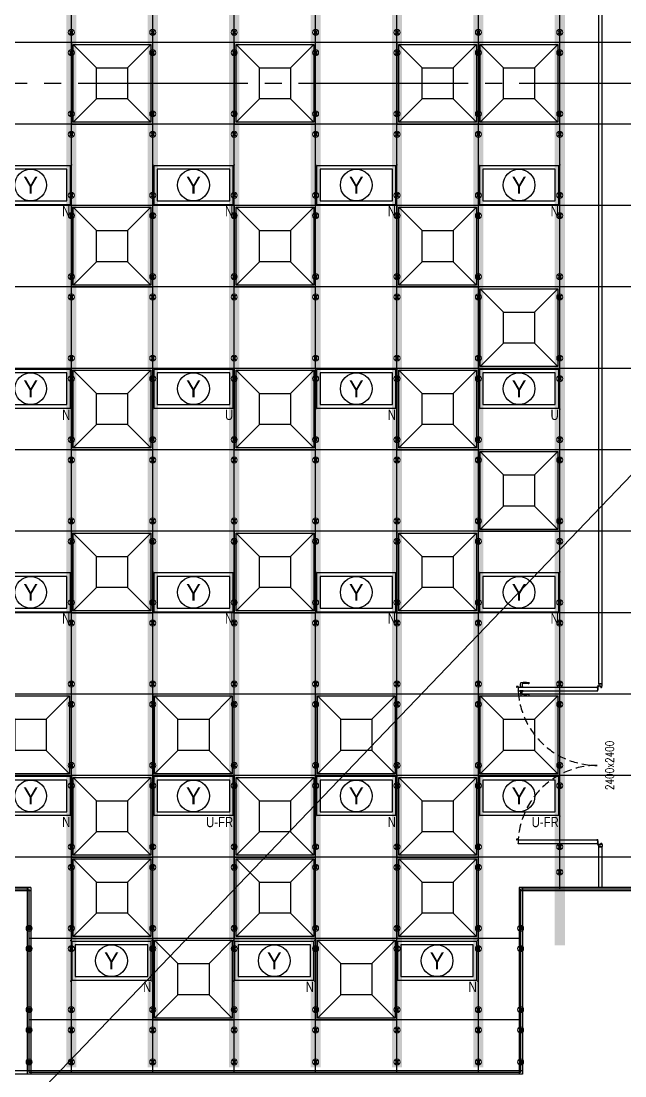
# Model space of a CAD drawing. Header units: millimetres. Extents: x -17313 to 27370, y -1010 to 13584.
# Drawn here: x 14146 to 15036, y 37 to 1592 of the extents above; entities that cross this region are included whole.
import ezdxf
from ezdxf.enums import TextEntityAlignment as Align

# ---------------------------------------------------------------- set-up
doc = ezdxf.new("R2010")
doc.units = ezdxf.units.MM
doc.header["$LTSCALE"] = 100
doc.linetypes.add('188K-SM-03-F10-ARCH-PA-Y2257103$0$DASHED', pattern=[19.05, 12.7, -6.35])
doc.linetypes.add('X-S-FAB-L10$0$COL-CEN-LIN', pattern=[3.25, 2.5, -0.25, 0.25, -0.25])
for name, color, linetype in [('0-XREF', 7, 'Continuous'), ('188K-SM-03-F10-ARCH-CEIL-Y2257103$0$K-CEIL-4.2', 8, 'Continuous'), ('188K-SM-03-F10-ARCH-CEIL-Y2257103$0$K-CEIL-4.2-AREA', 8, 'Continuous'), ('188K-SM-03-F10-ARCH-CEIL-Y2257103$0$K-鋼構', 121, 'Continuous'), ('188K-SM-03-F10-ARCH-PA-Y2257103$0$K-Door', 53, 'Continuous'), ('188K-SM-03-F10-ARCH-PA-Y2257103$0$K-P1S-4.2-單抗', 53, 'Continuous'), ('188K-SM-03-F10-ARCH-PA-Y2257103$0$K-P2D-4.2-雙抗', 53, 'Continuous'), ('188K-SM-06-F10-ELEC-LIGHT-Y2257103$0$E-LIGHT(Y)-N', 8, 'Continuous'), ('188K-SM-06-F10-ELEC-LIGHT-Y2257103$0$E-LIGHT(Y)-U FR', 8, 'Continuous'), ('188K-SM-06-F10-ELEC-LIGHT-Y2257103$0$E-LIGHT(Y)-U XLPE', 8, 'Continuous'), ('188K-SM-06-F10-HVAC-FFU-Y2257103$0$AC-FFU-ULPA+化學濾網-', 6, 'Continuous'), ('X-S-FAB-L10$0$0-DIM-TXT', 8, 'Continuous'), ('X-S-FAB-L10$0$BLOCK', 8, 'Continuous'), ('X-S-FAB-L10$0$CCL', 8, 'X-S-FAB-L10$0$COL-CEN-LIN')]:
    doc.layers.add(name, color=color, linetype=linetype)
doc.layers.add('188K-SM-03-F10-ARCH-CEIL-Y2257103$0$K-吊點-標準', color=8, linetype='Continuous', lineweight=9)
doc.layers.add('188K-SM-06-F10-ELEC-LIGHT-Y2257103$0$Defpoints-CAS', color=8, linetype='Continuous', plot=False)
doc.styles.add('188K-SM-03-F10-ARCH-PA-Y2257103$0$14P7-XFDP10$0$AA-TXT', font='simplex.shx', dxfattribs={"width": 0.8, "bigfont": 'chineset.shx'})
doc.styles.add('188K-SM-06-F10-ELEC-LIGHT-Y2257103$0$Standard', font='arial.ttf')
doc.styles.add('188K-SM-06-F10-ELEC-LIGHT-Y2257103$0$xCI-5-F20-03-燈具$0$Standard', font='')
doc.styles.add('X-S-FAB-L10$0$CHINA', font='simplex.shx', dxfattribs={"width": 0.75, "bigfont": 'chineset.shx'})
doc.styles.add('X-S-FAB-L10$0$Standard', font='', dxfattribs={"width": 0.8})
doc.styles.add('X-S-FAB-L10$0$TG_NOTE_TEXT', font='simplex.shx', dxfattribs={"width": 0.75, "bigfont": 'chineset.shx'})
doc.styles.get('188K-SM-06-F10-ELEC-LIGHT-Y2257103$0$xCI-5-F20-03-燈具$0$Standard').set_extended_font_data('PMingLiU')
doc.styles.get('X-S-FAB-L10$0$Standard').set_extended_font_data('Microsoft JhengHei')

# ---------------------------------------------------------------- blocks, each defined once
blk = doc.blocks.new('188K-SM-06-F10-HVAC-FFU-Y2257103$0$H-FFU-ULPA+化濾')
for p, q in [((-82.9, 82.9), (-117.2, 117.3)), ((-37.1, 82.9), (-2.7, 117.3)), ((-117.2, 2.8), (-82.9, 37.1)), ((-2.7, 2.8), (-37.1, 37.1))]:
    blk.add_line(p, q)
for points in [[(-2.7, 2.8), (-2.7, 117.3), (-117.2, 117.3), (-117.2, 2.8)], [(-37.1, 37.1), (-37.1, 82.9), (-82.9, 82.9), (-82.9, 37.1)]]:
    blk.add_lwpolyline(points, close=True)
at = {"layer": 'DefPoints'}
blk.add_lwpolyline([(-120, 120), (0, 120), (0, 0), (-120, 0)], close=True, dxfattribs=at)
blk = doc.blocks.new('188K-SM-06-F10-HVAC-FFU-Y2257103')
at = {"layer": '188K-SM-06-F10-HVAC-FFU-Y2257103$0$AC-FFU-ULPA+化學濾網-', "xscale": -1}
for p in [(14220, 1440), (14460, 1440), (14700, 1440), (14820, 1440), (14220, 1200), (14460, 1200), (14700, 1200), (14820, 1080), (14220, 960), (14460, 960), (14700, 960), (14820, 840), (14220, 720), (14460, 720), (14700, 720), (14100, 480), (14340, 480), (14580, 480), (14820, 480), (14220, 360), (14460, 360), (14700, 360), (14220, 240), (14460, 240), (14700, 240), (14340, 120), (14580, 120)]:
    blk.add_blockref('188K-SM-06-F10-HVAC-FFU-Y2257103$0$H-FFU-ULPA+化濾', p, dxfattribs=at)
blk = doc.blocks.new('X-S-FAB-L10$0$FAB2-L05')
at = {"layer": 'X-S-FAB-L10$0$CCL'}
blk.add_line((-26880, 2220), (1210, 2220), dxfattribs=at)
blk = doc.blocks.new('X-S-FAB-L10')
at = {"layer": 'DefPoints'}
blk.add_lwpolyline([(16745, -35), (15995, -35), (15995, 35), (15925, 35), (15925, -35), (15155, -35), (15155, 35), (15085, 35), (15085, -35), (15155, -35), (15155, -250), (13920, -250), (19914.055, 6000), (21180, 7320), (21180, 5520), (23465, 5520), (23485, 3587.5), (24315, 3587.5), (24315, 1870), (17075, 1870), (17075, 2060), (16745, 2060), (16745, -21.034)], close=True, dxfattribs=at)
at = {"layer": 'X-S-FAB-L10$0$BLOCK'}
blk.add_blockref('X-S-FAB-L10$0$FAB2-L05', (26160, -720), dxfattribs=at)
at = {"style": 'X-S-FAB-L10$0$TG_NOTE_TEXT', "width": 0.5, "flags": 1}
for p in [(7463.301, 9020), (18268.251, 8649), (11197.77, 4800.167), (16485.801, 4800.167), (25420.27, 2635), (13360, 320.001, 0), (7463.301, -33.333)]:
    blk.add_attdef('WH', text='', height=20, dxfattribs=at).set_placement(p, align=Align.BOTTOM_LEFT)
at = {"width": 0.5}
for style, p in [('X-S-FAB-L10$0$TG_NOTE_TEXT', (7585, 9020)), ('X-S-FAB-L10$0$TG_NOTE_TEXT', (18389.95, 8649)), ('X-S-FAB-L10$0$TG_NOTE_TEXT', (11117.5, 4813.5)), ('X-S-FAB-L10$0$TG_NOTE_TEXT', (16607.5, 4813.5)), ('X-S-FAB-L10$0$TG_NOTE_TEXT', (25350, 2635)), ('X-S-FAB-L10$0$Standard', (13129.375, 325.001, 0)), ('X-S-FAB-L10$0$TG_NOTE_TEXT', (7585, -20))]:
    blk.add_attdef('DESC', text='', height=10, dxfattribs=dict(at, style=style)).set_placement(p, align=Align.BOTTOM_LEFT)
for tag, style, p in [('TYPE', 'X-S-FAB-L10$0$TG_NOTE_TEXT', (7619.286, 9020)), ('NO', 'X-S-FAB-L10$0$TG_NOTE_TEXT', (7650.095, 9020)), ('TYPE', 'X-S-FAB-L10$0$TG_NOTE_TEXT', (18424.236, 8649)), ('NO', 'X-S-FAB-L10$0$TG_NOTE_TEXT', (18455.045, 8649)), ('NO', 'X-S-FAB-L10$0$TG_NOTE_TEXT', (11088.595, 4813.5)), ('TYPE', 'X-S-FAB-L10$0$TG_NOTE_TEXT', (11151.786, 4813.5)), ('TYPE', 'X-S-FAB-L10$0$TG_NOTE_TEXT', (16641.786, 4813.5)), ('NO', 'X-S-FAB-L10$0$TG_NOTE_TEXT', (16672.595, 4813.5)), ('NO', 'X-S-FAB-L10$0$TG_NOTE_TEXT', (25313, 2635)), ('TYPE', 'X-S-FAB-L10$0$TG_NOTE_TEXT', (25350, 2635)), ('NO', 'X-S-FAB-L10$0$Standard', (13100, 320.001, 0)), ('TYPE', 'X-S-FAB-L10$0$Standard', (13129.375, 320.001, 0)), ('TYPE', 'X-S-FAB-L10$0$TG_NOTE_TEXT', (7619.286, -20)), ('NO', 'X-S-FAB-L10$0$TG_NOTE_TEXT', (7650.095, -20))]:
    blk.add_attdef(tag, text='', height=10, dxfattribs=dict(at, style=style)).set_placement(p, align=Align.BOTTOM_RIGHT)
for rotation, style, p in [(180, 'X-S-FAB-L10$0$Standard', (317.625, 7480)), (180, 'X-S-FAB-L10$0$Standard', (1217.625, 7480)), (90, 'X-S-FAB-L10$0$TG_NOTE_TEXT', (24310, 3647.5)), (270, 'X-S-FAB-L10$0$TG_NOTE_TEXT', (17080, 1605))]:
    blk.add_attdef('DESC', text='', height=10, rotation=rotation, dxfattribs=dict(at, style=style)).set_placement(p, align=Align.BOTTOM_LEFT)
for tag, rotation, style, p in [('TYPE', 180, 'X-S-FAB-L10$0$Standard', (317.625, 7480)), ('NO', 180, 'X-S-FAB-L10$0$Standard', (347, 7480)), ('TYPE', 180, 'X-S-FAB-L10$0$Standard', (1217.625, 7480)), ('NO', 180, 'X-S-FAB-L10$0$Standard', (1247, 7480)), ('TYPE', 90, 'X-S-FAB-L10$0$TG_NOTE_TEXT', (24310, 3647.5)), ('NO', 90, 'X-S-FAB-L10$0$TG_NOTE_TEXT', (24310, 3610.5)), ('TYPE', 270, 'X-S-FAB-L10$0$TG_NOTE_TEXT', (17080, 1605)), ('NO', 270, 'X-S-FAB-L10$0$TG_NOTE_TEXT', (17080, 1573))]:
    blk.add_attdef(tag, text='', height=10, rotation=rotation, dxfattribs=dict(at, style=style)).set_placement(p, align=Align.BOTTOM_RIGHT)
at = {"style": 'X-S-FAB-L10$0$TG_NOTE_TEXT', "width": 0.5, "flags": 1}
for rotation, p in [(180, (43, 7480)), (180, (943, 7480)), (90, (24310, 3717.77)), (270, (17080, 1711.699))]:
    blk.add_attdef('WH', text='', height=20, rotation=rotation, dxfattribs=at).set_placement(p, align=Align.BOTTOM_LEFT)
at = {"layer": 'X-S-FAB-L10$0$0-DIM-TXT', "style": 'X-S-FAB-L10$0$CHINA', "width": 0.75}
for p in [(667.414, 7855.1, -2689.4), (22627.353, 6728.814), (25644.722, 6728.814), (24778.787, 5569.051), (1118.252, 4980), (417.801, 4594.623), (23874.84, 4355), (22927.43, 4330.122), (23749.869, 3901.367), (417.801, 3765.236), (1118.252, 3730), (417.801, 3115.79), (536.882, 2227.832), (16908.994, 1782.652), (888.445, 880.466), (16977.43, 750), (18878.841, 750), (25641.221, 553.233), (21364.03, 526.894)]:
    blk.add_attdef('HIG', text='', height=80, dxfattribs=at).set_placement(p, align=Align.MIDDLE_LEFT)
blk = doc.blocks.new('188K-SM-03-F10-ARCH-CEIL-Y2257103$0$A$C2CA95053')
h = blk.add_hatch(color=256)
edge = h.paths.add_edge_path()
edge.add_arc((0, 0), 0.5, 0, 360)
for p, q in [((3.2, 3.2), (-3.2, -3.2)), ((3.2, -3.2), (-3.2, 3.2))]:
    blk.add_line(p, q)
blk.add_lwpolyline([(-1.6, 2.5), (-1.6, -2.5), (1.6, -2.5), (1.6, 2.5)], close=True)
for radius in [4.5, 0.5]:
    blk.add_circle((0, 0), radius)
blk = doc.blocks.new('188K-SM-03-F10-ARCH-CEIL-Y2257103$0$天花板吊點-附調整片 - 3_8_螺桿吊架 100 mm 高調整片-V1-1FL')
blk.add_blockref('188K-SM-03-F10-ARCH-CEIL-Y2257103$0$A$C2CA95053', (0, 0))
blk = doc.blocks.new('188K-SM-03-F10-ARCH-CEIL-Y2257103')
at = {"layer": '188K-SM-03-F10-ARCH-CEIL-Y2257103$0$K-CEIL-4.2'}
for p, q in [((14220, 42.7), (14220, 8632.2)), ((14340, 42.7), (14340, 8632.2)), ((14460, 42.7), (14460, 8632.2)), ((14580, 42.7), (14580, 8632.2)), ((14700, 42.7), (14700, 8632.2)), ((14820, 42.7), (14820, 8632.2)), ((14940, 312.7), (14940, 8632.2)), ((16747.2, 1560), (1847.7, 1560)), ((16747.2, 1440), (1847.7, 1440)), ((16747.2, 1320), (1847.7, 1320)), ((16747.2, 1200), (1847.7, 1200)), ((16747.2, 1080), (1847.7, 1080)), ((16747.2, 960), (1847.7, 960)), ((16747.2, 840), (1847.7, 840)), ((16747.2, 720), (1847.7, 720)), ((16747.2, 600), (1847.7, 600)), ((16747.2, 480), (1847.7, 480)), ((16747.2, 360), (1847.7, 360)), ((14882.2, 240), (14157.7, 240)), ((14882.2, 120), (14157.7, 120))]:
    blk.add_line(p, q, dxfattribs=at)
at = {"layer": '188K-SM-03-F10-ARCH-CEIL-Y2257103$0$K-CEIL-4.2-AREA', "elevation": 0}
blk.add_lwpolyline([(16747.2, 312.7), (14882.2, 312.7), (14882.2, 42.7), (14157.7, 42.7), (14157.7, 312.7), (1847.7, 312.7), (1847.7, 8305.8), (1767.7, 8305.8), (1767.7, 8632.2), (17592.2, 8632.2)], dxfattribs=at)
at = {"layer": '188K-SM-03-F10-ARCH-CEIL-Y2257103$0$K-鋼構', "const_width": 15, "elevation": 0}
for points in [[(14220, 8769.9), (14220, 50)], [(14340, 8769.9), (14340, 50)], [(14460, 8769.9), (14460, 50)], [(14580, 8769.9), (14580, 50)], [(14700, 8769.9), (14700, 50)], [(14820, 8769.9), (14820, 50)], [(14940, 8769.9), (14940, 230)]]:
    blk.add_lwpolyline(points, dxfattribs=at)
at = {"layer": '188K-SM-03-F10-ARCH-CEIL-Y2257103$0$K-吊點-標準', "color": 170, "lineweight": 18, "rotation": 179.9999999999997}
for p in [(14220, 1575), (14340, 1575), (14460, 1575), (14580, 1575), (14700, 1575), (14820, 1575), (14940, 1575), (14220, 1545), (14340, 1545), (14460, 1545), (14580, 1545), (14700, 1545), (14820, 1545), (14940, 1545), (14220, 1455), (14340, 1455), (14460, 1455), (14580, 1455), (14700, 1455), (14820, 1455), (14940, 1455), (14220, 1425), (14340, 1425), (14460, 1425), (14580, 1425), (14700, 1425), (14820, 1425), (14940, 1425), (14220, 1335), (14340, 1335), (14460, 1335), (14580, 1335), (14700, 1335), (14820, 1335), (14940, 1335), (14220, 1305), (14340, 1305), (14460, 1305), (14580, 1305), (14700, 1305), (14820, 1305), (14940, 1305), (14220, 1215), (14340, 1215), (14460, 1215), (14580, 1215), (14700, 1215), (14820, 1215), (14940, 1215), (14220, 1185), (14340, 1185), (14460, 1185), (14580, 1185), (14700, 1185), (14820, 1185), (14940, 1185), (14220, 1095), (14340, 1095), (14460, 1095), (14580, 1095), (14700, 1095), (14820, 1095), (14940, 1095), (14220, 1065), (14340, 1065), (14460, 1065), (14580, 1065), (14700, 1065), (14820, 1065), (14940, 1065), (14220, 975), (14340, 975), (14460, 975), (14580, 975), (14700, 975), (14820, 975), (14940, 975), (14220, 945), (14340, 945), (14460, 945), (14580, 945), (14700, 945), (14820, 945), (14940, 945), (14220, 855), (14340, 855), (14460, 855), (14580, 855), (14700, 855), (14820, 855), (14940, 855), (14220, 825), (14340, 825), (14460, 825), (14580, 825), (14700, 825), (14820, 825), (14940, 825), (14220, 735), (14340, 735), (14460, 735), (14580, 735), (14700, 735), (14820, 735), (14940, 735), (14220, 705), (14340, 705), (14460, 705), (14580, 705), (14700, 705), (14820, 705), (14940, 705), (14220, 615), (14340, 615), (14460, 615), (14580, 615), (14700, 615), (14820, 615), (14940, 615), (14220, 585), (14340, 585), (14460, 585), (14580, 585), (14700, 585), (14820, 585), (14940, 585), (14220, 495), (14340, 495), (14460, 495), (14580, 495), (14700, 495), (14820, 495), (14940, 495), (14220, 465), (14340, 465), (14460, 465), (14580, 465), (14700, 465), (14820, 465), (14940, 465), (14220, 375), (14340, 375), (14460, 375), (14580, 375), (14700, 375), (14820, 375), (14940, 375), (14220, 345), (14340, 345), (14460, 345), (14580, 345), (14700, 345), (14820, 345), (14940, 337.7, 0), (14157.7, 255), (14220, 255), (14340, 255), (14460, 255), (14580, 255), (14700, 255), (14820, 255), (14882.2, 255, 0), (14157.7, 225), (14220, 225), (14340, 225), (14460, 225), (14580, 225), (14700, 225), (14820, 225), (14882.2, 225, 0), (14157.7, 135), (14220, 135), (14340, 135), (14460, 135), (14580, 135), (14700, 135), (14820, 135), (14882.2, 135, 0), (14157.7, 105), (14220, 105), (14340, 105), (14460, 105), (14580, 105), (14700, 105), (14820, 105), (14882.2, 105, 0), (14157.7, 57.8, 0), (14220, 57.8, 0), (14340, 57.8, 0), (14460, 57.8, 0), (14580, 57.8, 0), (14700, 57.8, 0), (14820, 57.8, 0), (14882.2, 57.8, 0)]:
    blk.add_blockref('188K-SM-03-F10-ARCH-CEIL-Y2257103$0$天花板吊點-附調整片 - 3_8_螺桿吊架 100 mm 高調整片-V1-1FL', p, dxfattribs=at)
blk = doc.blocks.new('188K-SM-03-F10-ARCH-PA-Y2257103$0$雙開門-2400×2400')
for p, q in [((225.2, 117.7), (223.8, 117.6)), ((229.2, 117.7), (225.2, 117.7)), ((225.2, 115.5), (229.2, 115.5)), ((229.2, 119), (229.2, 114.1)), ((230, 119), (229.2, 119)), ((229.2, 114.1), (230, 114.1)), ((230, 114.1), (230, 119)), ((0, 2.5), (0, -2.5)), ((0, -1.9), (0, 1.9)), ((0.6, 2.5), (3, 2.5)), ((3, 2.5), (3, 0.2)), ((3, 0.2), (3, 0.2)), ((239.4, 2.5), (237, 2.5)), ((237, 2.5), (237, -0.2)), ((237, -0.2), (237, 0)), ((240, 2.5), (240, -2.5)), ((240, -1.9), (240, 1.9)), ((3, -2.5), (0.6, -2.5)), ((4.7, -1.9), (3, -2.5)), ((3.7, -0.6), (3.9, -0.6)), ((3.9, -0.6), (4, -0.6)), ((4.1, -0.7), (4, -0.7)), ((4, -0.7), (4, -1.5)), ((4, -1.5), (4.6, -1.5)), ((4.5, -0.2), (4.1, -0.2)), ((4.1, -0.7), (4.1, -0.7)), ((4.6, -0.7), (4.5, -0.7)), ((4.5, -0.7), (4.5, -0.7)), ((4.6, -0.6), (4.7, -0.6)), ((4.6, -1.5), (4.6, -0.7)), ((4.7, -0.6), (4.8, -0.6)), ((5, -0.8), (5, -1.5)), ((235, -0.8), (235, -1.5)), ((235.3, -0.6), (235.2, -0.6)), ((235.4, -0.6), (235.3, -0.6)), ((235.3, -1.9), (237, -2.5)), ((235.4, -1.5), (235.4, -0.7)), ((235.4, -0.7), (235.5, -0.7)), ((236, -1.5), (235.4, -1.5)), ((235.5, -0.2), (235.9, -0.2)), ((235.5, -0.7), (235.5, -0.7)), ((235.9, -0.7), (235.9, -0.7)), ((235.9, -0.7), (236, -0.7)), ((236.1, -0.6), (236, -0.6)), ((236, -0.7), (236, -1.5)), ((236.3, -0.6), (236.1, -0.6)), ((237, -2.5), (239.4, -2.5))]:
    blk.add_line(p, q)
for points in [[(10.9, 121.6), (10.9, 123.4), (10.9, 121.6), (4.3, 121.6), (4.3, 121.5), (4.7, 121.5), (4.7, 120.4, 0.414214), (4.8, 120.3), (5, 120.3), (5, 120.4), (4.9, 120.4), (4.9, 121.4), (5, 121.4), (5, 4.1), (4.9, 4.1), (4.9, 5.1), (5, 5.1), (5, 5.2), (4.8, 5.2, 0.414214), (4.7, 5.1), (4.7, 4, 0.414214), (4.8, 3.8), (10.2, 3.8, 0.414214), (10.3, 4), (10.3, 5.1, 0.414214), (10.2, 5.2), (10, 5.2), (10, 5.1), (10.1, 5.1), (10.1, 4.1), (10, 4.1), (10, 121.4), (10.1, 121.4), (10.1, 120.4), (10, 120.4), (10, 120.3), (10.2, 120.3, 0.414214), (10.3, 120.4), (10.3, 121.4), (11.1, 121.4, 0.414214), (11.1, 121.4), (11.1, 123.6, 0.414214), (11.1, 123.7), (10.3, 123.7), (10.3, 123.4), (10.9, 123.4)], [(235.9, 121.6), (235.9, 123.4), (235.9, 121.6), (229.3, 121.6), (229.3, 121.5), (229.7, 121.5), (229.7, 120.4, 0.414214), (229.8, 120.3), (230, 120.3), (230, 120.4), (229.9, 120.4), (229.9, 121.4), (230, 121.4), (230, 4.1), (229.9, 4.1), (229.9, 5.1), (230, 5.1), (230, 5.2), (229.8, 5.2, 0.414214), (229.7, 5.1), (229.7, 4, 0.414214), (229.8, 3.8), (235.2, 3.8, 0.414214), (235.3, 4), (235.3, 5.1, 0.414214), (235.2, 5.2), (235, 5.2), (235, 5.1), (235.1, 5.1), (235.1, 4.1), (235, 4.1), (235, 121.4), (235.1, 121.4), (235.1, 120.4), (235, 120.4), (235, 120.3), (235.2, 120.3, 0.414214), (235.3, 120.4), (235.3, 121.4), (236.1, 121.4, 0.414214), (236.1, 121.4), (236.1, 123.6, 0.414214), (236.1, 123.7), (235.3, 123.7), (235.3, 123.4), (235.9, 123.4)], [(235.8, 117.7), (239.8, 117.7), (241.2, 117.6, -0.327495), (242, 116.9, -0.089847), (242.2, 106.2, -1.144881), (240.3, 106.6, 0.137079), (240.3, 114.9, 0.349357), (239.8, 115.5), (235.8, 115.5)]]:
    blk.add_lwpolyline(points, format="xyb")
blk.add_lwpolyline([(235, 114.1), (235, 119), (235.8, 119), (235.8, 114.1)], close=True)
at = {"ltscale": 500}
for points in [[(3.3, 0.3), (3.3, 3.1), (3, 3.1), (3, 0.3)], [(8.5, 3.8), (4, 3.8), (4, 4.1), (8.5, 4.1)], [(231.5, 3.8), (236, 3.8), (236, 4.1), (231.5, 4.1)], [(236.7, -0.1), (236.7, 3.1), (237, 3.1), (237, -0.1)]]:
    blk.add_lwpolyline(points, close=True, dxfattribs=at)
at = {"linetype": '188K-SM-03-F10-ARCH-PA-Y2257103$0$DASHED', "ltscale": 0.01}
for centre, start, end in [((3.5, 5.1), 0, 85.9993), ((236.5, 5.1), 94.0007, 180)]:
    blk.add_arc(centre, 116.5, start, end, dxfattribs=at)
for centre, radius, start, end in [((0.6, 1.9), 0.598, 90, 180), ((3.9, 0.2), 0.855, 178.2453, 256.7344), ((236.3, 0), 0.659, 270, 360), ((239.4, 1.9), 0.598, 0, 90), ((0.6, -1.9), 0.598, 180, 270), ((4.3, -0.6), 0.427, 111.7868, 180), ((4, -0.7), 0.11, 360, 90), ((4.3, -0.6), 0.427, 0, 68.2132), ((4.6, -0.7), 0.11, 90, 180), ((4.5, -1.5), 0.5, 288.9704, 0), ((4.8, -0.8), 0.2, 0, 90), ((235.2, -0.8), 0.2, 90, 180), ((235.5, -1.5), 0.5, 180, 251.0296), ((235.7, -0.6), 0.427, 111.7868, 180), ((235.4, -0.7), 0.11, 360, 90), ((235.7, -0.6), 0.427, 0, 68.2132), ((236, -0.7), 0.11, 90, 180), ((239.4, -1.9), 0.598, 270, 360)]:
    blk.add_arc(centre, radius, start, end)
for centre, major_axis, start_param, end_param in [((252.5, 110.9), (-21.3, 21.3), 0.585307, 0.943734), ((223.9, 116.7), (0.624, 0.624), 0.866962, 2.13291), ((239.6, 110.8), (-10.9, 10.9), 0.51383, 1.058752), ((225.3, 114.9), (-0.417, 0.417), -0.669314, 0.675093), ((223.8, 106.3), (-0.707, 0.707), 0.872811, 4.284184)]:
    blk.add_ellipse(centre, major_axis=major_axis, ratio=1, start_param=start_param, end_param=end_param)
at = {"ltscale": 500, "extrusion": (0, 0, -1)}
blk.add_ellipse((3.5, 3.6), major_axis=(0.495, 0.495), ratio=1, start_param=3.926991, end_param=10.210176, dxfattribs=at)
at = {"ltscale": 500}
blk.add_ellipse((236.5, 3.6), major_axis=(-0.495, 0.495), ratio=1, start_param=3.926991, end_param=10.210176, dxfattribs=at)
at = {"color": 8, "style": '188K-SM-03-F10-ARCH-PA-Y2257103$0$14P7-XFDP10$0$AA-TXT', "width": 0.8}
blk.add_text('2400x2400', height=12, dxfattribs=at).set_placement((120, -13.5), align=Align.MIDDLE_CENTER)
blk = doc.blocks.new('188K-SM-03-F10-ARCH-PA-Y2257103')
at = {"layer": '188K-SM-03-F10-ARCH-PA-Y2257103$0$K-P1S-4.2-單抗'}
for p, q in [((14160, 315, 0), (13350, 315, 0)), ((14155, 315), (14155, 40, 0)), ((14160, 315), (14160, 40, 0)), ((16745, 315, 0), (14880, 315, 0)), ((14880, 315), (14880, 40, 0)), ((14885, 315), (14885, 40, 0)), ((14160, 310, 0), (13350, 310, 0)), ((16745, 310, 0), (14880, 310, 0)), ((14885, 40), (12955, 40, 0)), ((14885, 45, 0), (12960, 45, 0))]:
    blk.add_line(p, q, dxfattribs=at)
at = {"layer": '188K-SM-03-F10-ARCH-PA-Y2257103$0$K-P2D-4.2-雙抗'}
for p, q in [((14997.5, 615, 0), (14997.5, 8295)), ((14997.5, 615, 0), (14997.5, 8295)), ((14997.5, 615, 0), (14997.5, 8295)), ((15002.5, 615, 0), (15002.5, 8295)), ((15002.5, 615, 0), (15002.5, 8295)), ((15002.5, 615, 0), (15002.5, 8295)), ((14997.5, 315), (14997.5, 375, 0)), ((14997.5, 315), (14997.5, 375, 0)), ((14997.5, 315), (14997.5, 375, 0)), ((15002.5, 315), (15002.5, 375, 0)), ((15002.5, 315), (15002.5, 375, 0)), ((15002.5, 315), (15002.5, 375, 0))]:
    blk.add_line(p, q, dxfattribs=at)
at = {"layer": '188K-SM-03-F10-ARCH-PA-Y2257103$0$K-Door', "rotation": 89.99999999999999}
blk.add_blockref('188K-SM-03-F10-ARCH-PA-Y2257103$0$雙開門-2400×2400', (15000, 375), dxfattribs=at)
blk = doc.blocks.new('188K-SM-06-F10-ELEC-LIGHT-Y2257103$0$背掀式無塵室燈具(黃光)-CAS')
at = {"color": 0}
for p, q in [((53.4, 23.4), (-53.4, 23.4)), ((-53.4, 23.4), (-53.4, -23.4)), ((53.4, -23.4), (53.4, 23.4)), ((-53.4, -23.4), (53.4, -23.4))]:
    blk.add_line(p, q, dxfattribs=at)
blk.add_lwpolyline([(-58.5, -28.5), (58.5, -28.5), (58.5, 28.5), (-58.5, 28.5)], close=True, dxfattribs=at)
blk.add_circle((0, 0), 23.4, dxfattribs=at)
at = {"layer": '188K-SM-06-F10-ELEC-LIGHT-Y2257103$0$Defpoints-CAS'}
for p in [(-60, 30), (-60, 30), (60, 30), (-60, -30), (60, -30)]:
    blk.add_point(p, dxfattribs=at)
at = {"color": 0, "style": '188K-SM-06-F10-ELEC-LIGHT-Y2257103$0$xCI-5-F20-03-燈具$0$Standard'}
blk.add_text('Y', height=25, dxfattribs=at).set_placement((0, 0), align=Align.MIDDLE)
at = {"style": '188K-SM-06-F10-ELEC-LIGHT-Y2257103$0$Standard', "width": 0.8}
blk.add_text('N', height=15, rotation=360, dxfattribs=at).set_placement((58.5, -38.5), align=Align.MIDDLE_RIGHT)
blk = doc.blocks.new('*U291')
for p, q in [((58.5, 28.5), (-58.5, 28.5)), ((-58.5, 28.5), (-58.5, -28.5)), ((53.4, 23.4), (-53.4, 23.4)), ((-53.4, 23.4), (-53.4, -23.4)), ((53.4, -23.4), (53.4, 23.4)), ((58.5, -28.5), (58.5, 28.5)), ((-58.5, -28.5), (58.5, -28.5)), ((-53.4, -23.4), (53.4, -23.4))]:
    blk.add_line(p, q)
blk.add_circle((0, 0), 23.4)
at = {"layer": '188K-SM-06-F10-ELEC-LIGHT-Y2257103$0$Defpoints-CAS'}
for p in [(-60, 30), (-60, 30), (60, 30), (-60, -30), (60, -30)]:
    blk.add_point(p, dxfattribs=at)
at = {"style": '188K-SM-06-F10-ELEC-LIGHT-Y2257103$0$xCI-5-F20-03-燈具$0$Standard'}
blk.add_text('Y', height=25, dxfattribs=at).set_placement((0, 0), align=Align.MIDDLE)
at = {"style": '188K-SM-06-F10-ELEC-LIGHT-Y2257103$0$Standard', "width": 0.8}
blk.add_text('U', height=15, rotation=360, dxfattribs=at).set_placement((58.5, -38.5), align=Align.MIDDLE_RIGHT)
blk = doc.blocks.new('*U292')
for p, q in [((58.5, 28.5), (-58.5, 28.5)), ((-58.5, 28.5), (-58.5, -28.5)), ((53.4, 23.4), (-53.4, 23.4)), ((-53.4, 23.4), (-53.4, -23.4)), ((53.4, -23.4), (53.4, 23.4)), ((58.5, -28.5), (58.5, 28.5)), ((-58.5, -28.5), (58.5, -28.5)), ((-53.4, -23.4), (53.4, -23.4))]:
    blk.add_line(p, q)
blk.add_circle((0, 0), 23.4)
at = {"layer": '188K-SM-06-F10-ELEC-LIGHT-Y2257103$0$Defpoints-CAS'}
for p in [(-60, 30), (-60, 30), (60, 30), (-60, -30), (60, -30)]:
    blk.add_point(p, dxfattribs=at)
at = {"style": '188K-SM-06-F10-ELEC-LIGHT-Y2257103$0$xCI-5-F20-03-燈具$0$Standard'}
blk.add_text('Y', height=25, dxfattribs=at).set_placement((0, 0), align=Align.MIDDLE)
at = {"style": '188K-SM-06-F10-ELEC-LIGHT-Y2257103$0$Standard', "width": 0.8}
blk.add_text('U-FR', height=15, rotation=360, dxfattribs=at).set_placement((58.5, -38.5), align=Align.MIDDLE_RIGHT)
blk = doc.blocks.new('188K-SM-06-F10-ELEC-LIGHT-Y2257103')
at = {"layer": '188K-SM-06-F10-ELEC-LIGHT-Y2257103$0$E-LIGHT(Y)-N'}
for p in [(14160, 1350), (14400, 1350), (14640, 1350), (14880, 1350), (14160, 1050), (14640, 1050), (14160, 750), (14400, 750), (14640, 750), (14880, 750), (14160, 450), (14640, 450), (14279.1, 207.2), (14519.1, 207.2), (14759.1, 207.2)]:
    blk.add_blockref('188K-SM-06-F10-ELEC-LIGHT-Y2257103$0$背掀式無塵室燈具(黃光)-CAS', p, dxfattribs=at)
at = {"layer": '188K-SM-06-F10-ELEC-LIGHT-Y2257103$0$E-LIGHT(Y)-U FR'}
for p in [(14400, 450), (14880, 450)]:
    blk.add_blockref('*U292', p, dxfattribs=at)
at = {"layer": '188K-SM-06-F10-ELEC-LIGHT-Y2257103$0$E-LIGHT(Y)-U XLPE'}
for p in [(14400, 1050), (14880, 1050)]:
    blk.add_blockref('*U291', p, dxfattribs=at)

msp = doc.modelspace()

# ---------------------------------------------------------------- block references
at = {"layer": '0-XREF'}
for name in ['188K-SM-06-F10-HVAC-FFU-Y2257103', 'X-S-FAB-L10', '188K-SM-06-F10-ELEC-LIGHT-Y2257103', '188K-SM-03-F10-ARCH-PA-Y2257103', '188K-SM-03-F10-ARCH-CEIL-Y2257103']:
    msp.add_blockref(name, (0, 0), dxfattribs=at)

doc.saveas('drawing.dxf')
